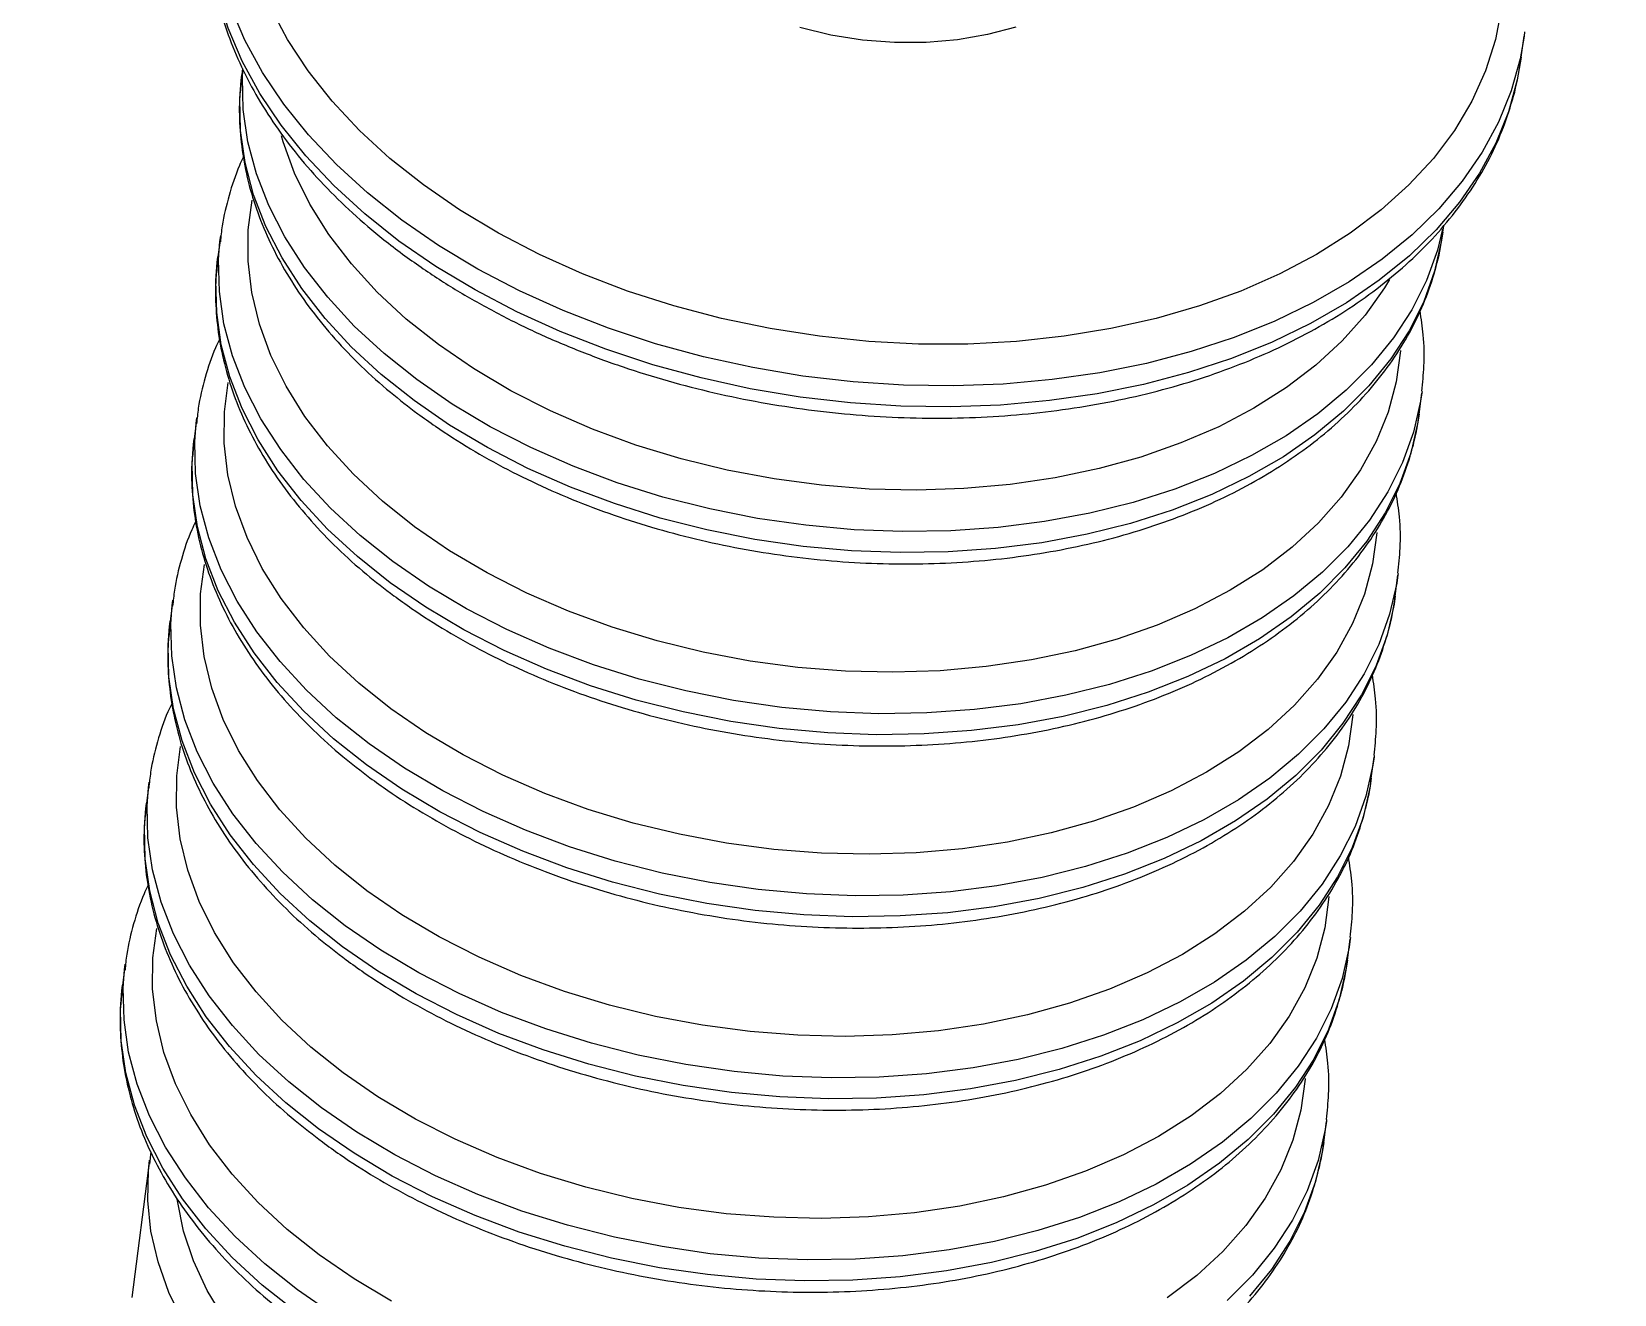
# Model space of a CAD drawing. Header units: millimetres. Extents: x 118006 to 124636, y -130611 to -125922.
# Drawn here: x 122530.3 to 122645, y -128677.4 to -128585.9 of the extents above; entities that cross this region are included whole.
import ezdxf

# ---------------------------------------------------------------- set-up
doc = ezdxf.new("R2010")
doc.units = ezdxf.units.MM
doc.header["$LTSCALE"] = 13
doc.layers.add('几何体', color=7, linetype='Continuous')

msp = doc.modelspace()

# ---------------------------------------------------------------- linework, layer by layer
at = {"layer": '几何体'}
for p, q in [((122638.23, -128587.74), (122638.43, -128586.21)), ((122638.47, -128585.91), (122638.43, -128586.21)), ((122545.46, -128589.43), (122545.51, -128589.02)), ((122545.57, -128588.56), (122545.51, -128589.02)), ((122632.55, -128600.42), (122632.61, -128599.96)), ((122543.98, -128600.7), (122543.78, -128602.22)), ((122543.93, -128601.1), (122543.98, -128600.7)), ((122543.73, -128602.62), (122543.78, -128602.22)), ((122630.82, -128613.62), (122631.02, -128612.09)), ((122631.04, -128611.97), (122631.02, -128612.09)), ((122542.25, -128613.9), (122542.05, -128615.42)), ((122542.2, -128614.3), (122542.25, -128613.9)), ((122542, -128615.82), (122542.05, -128615.42)), ((122629.09, -128626.82), (122629.29, -128625.29)), ((122629.31, -128625.17), (122629.29, -128625.29)), ((122540.52, -128627.1), (122540.32, -128628.62)), ((122540.47, -128627.5), (122540.52, -128627.1)), ((122540.28, -128629.02), (122540.32, -128628.62)), ((122627.36, -128640.01), (122627.56, -128638.49)), ((122627.58, -128638.37), (122627.56, -128638.49)), ((122538.79, -128640.3), (122538.6, -128641.82)), ((122538.75, -128640.7), (122538.79, -128640.3)), ((122538.55, -128642.22), (122538.6, -128641.82)), ((122625.64, -128653.21), (122625.84, -128651.69)), ((122625.85, -128651.56), (122625.84, -128651.69)), ((122537.07, -128653.5), (122536.87, -128655.02)), ((122537.02, -128653.9), (122537.07, -128653.5)), ((122536.82, -128655.42), (122536.87, -128655.02)), ((122623.91, -128666.41), (122624.11, -128664.89)), ((122624.12, -128664.76), (122624.11, -128664.89)), ((122538.92, -128667.09), (122538.82, -128668)), ((122538.83, -128667.69), (122537.53, -128677.66)), ((122538.8, -128667.97), (122538.83, -128667.69))]:
    msp.add_line(p, q, dxfattribs=at)
at = {"layer": '几何体', "flags": 128}
for points in [[(122557.1, -128599.55), (122554.63, -128597.59), (122552.38, -128595.53), (122550.35, -128593.38), (122548.56, -128591.15), (122547.02, -128588.86), (122545.73, -128586.51), (122544.72, -128584.13), (122543.97, -128581.72), (122543.5, -128579.3), (122543.31, -128576.89), (122543.4, -128574.49), (122543.48, -128573.78)], [(122556.9, -128601.07), (122554.43, -128599.11), (122552.18, -128597.05), (122550.15, -128594.9), (122548.36, -128592.68), (122546.82, -128590.38), (122545.54, -128588.04), (122544.52, -128585.65), (122543.77, -128583.24), (122543.3, -128580.82), (122543.11, -128578.41), (122543.2, -128576.01), (122543.28, -128575.31)], [(122558.67, -128597.01), (122556.24, -128595.08), (122554.03, -128593.05), (122552.05, -128590.93), (122550.31, -128588.73), (122548.82, -128586.47), (122547.59, -128584.15)], [(122636.79, -128584.16), (122636.35, -128586.47), (122635.63, -128588.74), (122634.64, -128590.94), (122633.38, -128593.06), (122631.86, -128595.09), (122630.09, -128597.01), (122628.08, -128598.82), (122625.84, -128600.51), (122623.38, -128602.05), (122620.73, -128603.45), (122617.9, -128604.7), (122614.9, -128605.78), (122611.76, -128606.69), (122608.49, -128607.42), (122605.11, -128607.98), (122601.65, -128608.35), (122598.12, -128608.54), (122594.55, -128608.54), (122590.96, -128608.35), (122587.37, -128607.98), (122583.8, -128607.42), (122580.28, -128606.69), (122576.83, -128605.78), (122573.47, -128604.7), (122570.21, -128603.45), (122567.08, -128602.05), (122564.11, -128600.5), (122561.29, -128598.82), (122558.67, -128597.01), (122558.67, -128597.01)], [(122601.6, -128585.56), (122599.54, -128586.11), (122597.37, -128586.48), (122595.11, -128586.67), (122592.81, -128586.68), (122590.49, -128586.5), (122588.19, -128586.14), (122585.94, -128585.59)], [(122638.43, -128586.21), (122638.14, -128587.87), (122637.5, -128590.19), (122636.58, -128592.45), (122635.4, -128594.63), (122633.95, -128596.73), (122632.26, -128598.73), (122630.32, -128600.62), (122628.14, -128602.39), (122625.75, -128604.03), (122623.16, -128605.53), (122620.38, -128606.87), (122617.42, -128608.06), (122614.31, -128609.09), (122611.06, -128609.94), (122607.7, -128610.62), (122604.23, -128611.12), (122600.69, -128611.44), (122597.09, -128611.57), (122593.46, -128611.52), (122589.81, -128611.28), (122586.17, -128610.86), (122582.55, -128610.25), (122578.98, -128609.47), (122575.49, -128608.52), (122572.08, -128607.4), (122568.79, -128606.12), (122565.63, -128604.68), (122562.61, -128603.1), (122559.76, -128601.39), (122557.1, -128599.55)], [(122638.23, -128587.74), (122637.94, -128589.39), (122637.3, -128591.71), (122636.38, -128593.97), (122635.2, -128596.15), (122633.75, -128598.25), (122632.06, -128600.25), (122630.12, -128602.14), (122627.94, -128603.91), (122625.56, -128605.55), (122622.96, -128607.05), (122620.18, -128608.4), (122617.22, -128609.59), (122614.11, -128610.61), (122610.86, -128611.47), (122607.5, -128612.14), (122604.04, -128612.64), (122600.49, -128612.96), (122596.89, -128613.09), (122593.26, -128613.04), (122589.61, -128612.8), (122585.97, -128612.38), (122582.35, -128611.78), (122578.79, -128610.99), (122575.29, -128610.04), (122571.89, -128608.92), (122568.59, -128607.64), (122565.43, -128606.2), (122562.41, -128604.62), (122559.56, -128602.91), (122556.9, -128601.07)], [(122558.19, -128611.12), (122555.82, -128609.23), (122553.66, -128607.24), (122551.74, -128605.15), (122550.05, -128603), (122548.63, -128600.77), (122547.46, -128598.5), (122546.57, -128596.19), (122545.95, -128593.87), (122545.61, -128591.54), (122545.56, -128589.22), (122545.59, -128588.73)], [(122557.99, -128612.64), (122555.62, -128610.75), (122553.46, -128608.76), (122551.54, -128606.68), (122549.86, -128604.52), (122548.43, -128602.29), (122547.26, -128600.02), (122546.37, -128597.72), (122545.75, -128595.39), (122545.42, -128593.06), (122545.36, -128590.74), (122545.46, -128589.43)], [(122559.76, -128608.58), (122557.43, -128606.73), (122555.33, -128604.77), (122553.45, -128602.72), (122551.82, -128600.59), (122550.45, -128598.4), (122549.34, -128596.16), (122548.51, -128593.89), (122548.38, -128593.44)], [(122558.03, -128621.78), (122555.71, -128619.92), (122553.6, -128617.97), (122551.72, -128615.92), (122550.09, -128613.79), (122548.72, -128611.6), (122547.62, -128609.36), (122546.79, -128607.09), (122546.23, -128604.81), (122545.97, -128602.52), (122545.98, -128600.25), (122546.26, -128598.12)], [(122632.55, -128600.42), (122632.46, -128601), (122631.95, -128603.25), (122631.16, -128605.45), (122630.1, -128607.58), (122628.77, -128609.62), (122627.18, -128611.57), (122625.35, -128613.41), (122623.28, -128615.13), (122620.99, -128616.71), (122618.49, -128618.15), (122615.8, -128619.45), (122612.93, -128620.58), (122609.91, -128621.54), (122606.76, -128622.33), (122603.49, -128622.94), (122600.13, -128623.36), (122596.69, -128623.61), (122593.21, -128623.66), (122589.69, -128623.53), (122586.18, -128623.21), (122582.68, -128622.7), (122579.22, -128622.01), (122575.83, -128621.15), (122572.52, -128620.11), (122569.32, -128618.91), (122566.25, -128617.56), (122563.32, -128616.05), (122560.56, -128614.41), (122557.99, -128612.64)], [(122632.53, -128600.21), (122632.15, -128601.73), (122631.36, -128603.93), (122630.3, -128606.05), (122628.97, -128608.1), (122627.38, -128610.05), (122625.55, -128611.89), (122623.48, -128613.6), (122621.19, -128615.19), (122618.69, -128616.63), (122616, -128617.92), (122613.13, -128619.05), (122610.11, -128620.02), (122606.96, -128620.81), (122603.69, -128621.41), (122600.32, -128621.84), (122596.89, -128622.08), (122593.4, -128622.14), (122589.89, -128622), (122586.38, -128621.68), (122582.88, -128621.18), (122579.42, -128620.49), (122576.03, -128619.63), (122572.72, -128618.59), (122569.52, -128617.39), (122566.45, -128616.03), (122563.52, -128614.53), (122560.76, -128612.89), (122558.19, -128611.12)], [(122556.46, -128624.31), (122554.09, -128622.43), (122551.93, -128620.44), (122550.01, -128618.35), (122548.33, -128616.19), (122546.9, -128613.97), (122545.73, -128611.7), (122544.84, -128609.39), (122544.22, -128607.07), (122543.89, -128604.74), (122543.83, -128602.42), (122543.93, -128601.1)], [(122556.26, -128625.84), (122553.89, -128623.95), (122551.73, -128621.96), (122549.81, -128619.88), (122548.13, -128617.72), (122546.7, -128615.49), (122545.54, -128613.22), (122544.64, -128610.91), (122544.02, -128608.59), (122543.69, -128606.26), (122543.63, -128603.94), (122543.73, -128602.62)], [(122628.68, -128603.86), (122628.31, -128604.47), (122626.91, -128606.44), (122625.25, -128608.31), (122623.35, -128610.07), (122621.21, -128611.7), (122618.86, -128613.19), (122616.31, -128614.53), (122613.57, -128615.71), (122610.67, -128616.73), (122607.63, -128617.57), (122604.46, -128618.24), (122601.19, -128618.72), (122597.83, -128619.02), (122594.42, -128619.13), (122590.98, -128619.05), (122587.53, -128618.78), (122584.08, -128618.32), (122580.68, -128617.68), (122577.34, -128616.87), (122574.07, -128615.87), (122570.92, -128614.71), (122567.89, -128613.39), (122565.01, -128611.93), (122562.29, -128610.32), (122559.76, -128608.58)], [(122629.48, -128609), (122629.48, -128609.03), (122629.17, -128611.27), (122628.59, -128613.47), (122627.72, -128615.6), (122626.59, -128617.67), (122625.18, -128619.64), (122623.53, -128621.51), (122621.62, -128623.27), (122619.49, -128624.9), (122617.14, -128626.39), (122614.58, -128627.73), (122611.85, -128628.91), (122608.95, -128629.93), (122605.9, -128630.77), (122602.73, -128631.44), (122599.46, -128631.92), (122596.11, -128632.22), (122592.7, -128632.33), (122589.25, -128632.25), (122585.8, -128631.98), (122582.36, -128631.52), (122578.95, -128630.88), (122575.61, -128630.06), (122572.35, -128629.07), (122569.19, -128627.91), (122566.16, -128626.59), (122563.28, -128625.13), (122560.56, -128623.52), (122558.03, -128621.78)], [(122556.31, -128634.98), (122553.98, -128633.12), (122551.87, -128631.16), (122550, -128629.11), (122548.37, -128626.99), (122546.99, -128624.8), (122545.89, -128622.56), (122545.06, -128620.29), (122544.51, -128618.01), (122544.24, -128615.72), (122544.25, -128613.45), (122544.53, -128611.32)], [(122631.02, -128612.09), (122630.93, -128612.67), (122630.42, -128614.93), (122629.63, -128617.12), (122628.57, -128619.25), (122627.24, -128621.3), (122625.65, -128623.25), (122623.82, -128625.08), (122621.75, -128626.8), (122619.46, -128628.39), (122616.96, -128629.83), (122614.27, -128631.12), (122611.4, -128632.25), (122608.38, -128633.21), (122605.23, -128634), (122601.96, -128634.61), (122598.6, -128635.04), (122595.16, -128635.28), (122591.68, -128635.34), (122588.16, -128635.2), (122584.65, -128634.88), (122581.15, -128634.38), (122577.69, -128633.69), (122574.3, -128632.83), (122570.99, -128631.79), (122567.79, -128630.59), (122564.72, -128629.23), (122561.79, -128627.73), (122559.04, -128626.09), (122556.46, -128624.31)], [(122554.73, -128637.51), (122552.36, -128635.63), (122550.21, -128633.63), (122548.28, -128631.55), (122546.6, -128629.39), (122545.17, -128627.17), (122544.01, -128624.9), (122543.11, -128622.59), (122542.5, -128620.26), (122542.16, -128617.93), (122542.11, -128615.61), (122542.2, -128614.3)], [(122630.82, -128613.62), (122630.73, -128614.2), (122630.22, -128616.45), (122629.43, -128618.65), (122628.37, -128620.77), (122627.04, -128622.82), (122625.45, -128624.77), (122623.62, -128626.61), (122621.55, -128628.32), (122619.26, -128629.91), (122616.76, -128631.35), (122614.07, -128632.64), (122611.2, -128633.77), (122608.19, -128634.74), (122605.03, -128635.53), (122601.76, -128636.14), (122598.4, -128636.56), (122594.96, -128636.8), (122591.48, -128636.86), (122587.97, -128636.72), (122584.45, -128636.4), (122580.95, -128635.9), (122577.49, -128635.21), (122574.1, -128634.35), (122570.79, -128633.31), (122567.59, -128632.11), (122564.52, -128630.76), (122561.6, -128629.25), (122558.84, -128627.61), (122556.26, -128625.84)], [(122554.54, -128639.04), (122552.16, -128637.15), (122550.01, -128635.16), (122548.08, -128633.08), (122546.4, -128630.92), (122544.97, -128628.69), (122543.81, -128626.42), (122542.91, -128624.11), (122542.3, -128621.79), (122541.96, -128619.46), (122541.91, -128617.14), (122542, -128615.82)], [(122627.75, -128622.19), (122627.75, -128622.23), (122627.45, -128624.47), (122626.86, -128626.67), (122626, -128628.8), (122624.86, -128630.87), (122623.46, -128632.84), (122621.8, -128634.71), (122619.89, -128636.47), (122617.76, -128638.09), (122615.41, -128639.58), (122612.85, -128640.93), (122610.12, -128642.11), (122607.22, -128643.13), (122604.17, -128643.97), (122601, -128644.64), (122597.73, -128645.12), (122594.38, -128645.42), (122590.97, -128645.53), (122587.52, -128645.45), (122584.07, -128645.18), (122580.63, -128644.72), (122577.23, -128644.08), (122573.88, -128643.26), (122570.62, -128642.27), (122567.46, -128641.11), (122564.43, -128639.79), (122561.55, -128638.32), (122558.84, -128636.72), (122556.31, -128634.98)], [(122554.58, -128648.18), (122552.25, -128646.32), (122550.14, -128644.36), (122548.27, -128642.31), (122546.64, -128640.19), (122545.27, -128638), (122544.16, -128635.76), (122543.33, -128633.49), (122542.78, -128631.2), (122542.51, -128628.92), (122542.53, -128626.64), (122542.81, -128624.52)], [(122629.29, -128625.29), (122629.21, -128625.87), (122628.69, -128628.12), (122627.91, -128630.32), (122626.84, -128632.45), (122625.51, -128634.5), (122623.93, -128636.44), (122622.09, -128638.28), (122620.02, -128640), (122617.73, -128641.59), (122615.23, -128643.03), (122612.54, -128644.32), (122609.68, -128645.45), (122606.66, -128646.41), (122603.5, -128647.2), (122600.23, -128647.81), (122596.87, -128648.24), (122593.43, -128648.48), (122589.95, -128648.53), (122586.44, -128648.4), (122582.92, -128648.08), (122579.42, -128647.57), (122575.97, -128646.89), (122572.57, -128646.02), (122569.26, -128644.99), (122566.06, -128643.79), (122562.99, -128642.43), (122560.07, -128640.93), (122557.31, -128639.28), (122554.73, -128637.51)], [(122629.09, -128626.82), (122629.01, -128627.39), (122628.5, -128629.65), (122627.71, -128631.85), (122626.64, -128633.97), (122625.31, -128636.02), (122623.73, -128637.97), (122621.89, -128639.81), (122619.82, -128641.52), (122617.53, -128643.11), (122615.03, -128644.55), (122612.34, -128645.84), (122609.48, -128646.97), (122606.46, -128647.94), (122603.3, -128648.73), (122600.03, -128649.34), (122596.67, -128649.76), (122593.23, -128650), (122589.75, -128650.06), (122586.24, -128649.92), (122582.72, -128649.6), (122579.22, -128649.1), (122575.77, -128648.41), (122572.37, -128647.55), (122569.07, -128646.51), (122565.87, -128645.31), (122562.79, -128643.95), (122559.87, -128642.45), (122557.11, -128640.81), (122554.54, -128639.04)], [(122553.01, -128650.71), (122550.63, -128648.82), (122548.48, -128646.83), (122546.55, -128644.75), (122544.87, -128642.59), (122543.44, -128640.37), (122542.28, -128638.1), (122541.39, -128635.79), (122540.77, -128633.46), (122540.43, -128631.13), (122540.38, -128628.81), (122540.47, -128627.5)], [(122552.81, -128652.23), (122550.44, -128650.35), (122548.28, -128648.36), (122546.35, -128646.27), (122544.67, -128644.11), (122543.24, -128641.89), (122542.08, -128639.62), (122541.19, -128637.31), (122540.57, -128634.99), (122540.23, -128632.66), (122540.18, -128630.34), (122540.28, -128629.02)], [(122626.02, -128635.39), (122626.02, -128635.42), (122625.72, -128637.67), (122625.13, -128639.87), (122624.27, -128642), (122623.13, -128644.06), (122621.73, -128646.04), (122620.07, -128647.91), (122618.17, -128649.66), (122616.03, -128651.29), (122613.68, -128652.78), (122611.13, -128654.12), (122608.39, -128655.31), (122605.49, -128656.33), (122602.44, -128657.17), (122599.27, -128657.84), (122596, -128658.32), (122592.65, -128658.62), (122589.24, -128658.73), (122585.8, -128658.65), (122582.34, -128658.38), (122578.9, -128657.92), (122575.5, -128657.28), (122572.15, -128656.46), (122568.89, -128655.47), (122565.74, -128654.31), (122562.71, -128652.99), (122559.82, -128651.52), (122557.11, -128649.91), (122554.58, -128648.18)], [(122552.85, -128661.38), (122550.52, -128659.52), (122548.42, -128657.56), (122546.54, -128655.51), (122544.91, -128653.39), (122543.54, -128651.2), (122542.43, -128648.96), (122541.6, -128646.69), (122541.05, -128644.4), (122540.78, -128642.12), (122540.8, -128639.84), (122541.08, -128637.71)], [(122627.56, -128638.49), (122627.48, -128639.07), (122626.97, -128641.32), (122626.18, -128643.52), (122625.11, -128645.65), (122623.79, -128647.69), (122622.2, -128649.64), (122620.36, -128651.48), (122618.29, -128653.2), (122616, -128654.79), (122613.5, -128656.23), (122610.81, -128657.52), (122607.95, -128658.65), (122604.93, -128659.61), (122601.77, -128660.4), (122598.5, -128661.01), (122595.14, -128661.44), (122591.71, -128661.68), (122588.22, -128661.73), (122584.71, -128661.6), (122581.19, -128661.28), (122577.69, -128660.77), (122574.24, -128660.09), (122570.84, -128659.22), (122567.54, -128658.19), (122564.34, -128656.99), (122561.26, -128655.63), (122558.34, -128654.13), (122555.58, -128652.48), (122553.01, -128650.71)], [(122551.28, -128663.91), (122548.91, -128662.02), (122546.75, -128660.03), (122544.83, -128657.95), (122543.14, -128655.79), (122541.72, -128653.57), (122540.55, -128651.3), (122539.66, -128648.99), (122539.04, -128646.66), (122538.7, -128644.33), (122538.65, -128642.01), (122538.75, -128640.7)], [(122627.36, -128640.01), (122627.28, -128640.59), (122626.77, -128642.85), (122625.98, -128645.04), (122624.92, -128647.17), (122623.59, -128649.22), (122622, -128651.17), (122620.16, -128653), (122618.09, -128654.72), (122615.8, -128656.31), (122613.3, -128657.75), (122610.61, -128659.04), (122607.75, -128660.17), (122604.73, -128661.14), (122601.58, -128661.92), (122598.31, -128662.53), (122594.94, -128662.96), (122591.51, -128663.2), (122588.02, -128663.26), (122584.51, -128663.12), (122580.99, -128662.8), (122577.5, -128662.3), (122574.04, -128661.61), (122570.65, -128660.75), (122567.34, -128659.71), (122564.14, -128658.51), (122561.06, -128657.15), (122558.14, -128655.65), (122555.38, -128654.01), (122552.81, -128652.23)], [(122551.08, -128665.43), (122548.71, -128663.55), (122546.55, -128661.56), (122544.63, -128659.47), (122542.94, -128657.31), (122541.52, -128655.09), (122540.35, -128652.82), (122539.46, -128650.51), (122538.84, -128648.18), (122538.5, -128645.85), (122538.45, -128643.53), (122538.55, -128642.22)], [(122624.29, -128648.59), (122624.29, -128648.62), (122623.99, -128650.87), (122623.41, -128653.06), (122622.54, -128655.2), (122621.4, -128657.26), (122620, -128659.24), (122618.34, -128661.11), (122616.44, -128662.86), (122614.3, -128664.49), (122611.95, -128665.98), (122609.4, -128667.32), (122606.66, -128668.51), (122603.76, -128669.52), (122600.72, -128670.37), (122597.55, -128671.04), (122594.27, -128671.52), (122590.92, -128671.82), (122587.51, -128671.92), (122584.07, -128671.84), (122580.61, -128671.58), (122577.17, -128671.12), (122573.77, -128670.48), (122570.43, -128669.66), (122567.16, -128668.67), (122564.01, -128667.51), (122560.98, -128666.19), (122558.1, -128664.72), (122555.38, -128663.11), (122552.85, -128661.38)], [(122551.12, -128674.57), (122548.8, -128672.72), (122546.69, -128670.76), (122544.81, -128668.71), (122543.18, -128666.58), (122541.81, -128664.39), (122540.71, -128662.16), (122539.87, -128659.89), (122539.32, -128657.6), (122539.05, -128655.31), (122539.07, -128653.04), (122539.35, -128650.91)], [(122625.84, -128651.69), (122625.75, -128652.27), (122625.24, -128654.52), (122624.45, -128656.72), (122623.39, -128658.85), (122622.06, -128660.89), (122620.47, -128662.84), (122618.64, -128664.68), (122616.57, -128666.4), (122614.27, -128667.98), (122611.77, -128669.43), (122609.08, -128670.72), (122606.22, -128671.85), (122603.2, -128672.81), (122600.05, -128673.6), (122596.78, -128674.21), (122593.41, -128674.64), (122589.98, -128674.88), (122586.49, -128674.93), (122582.98, -128674.8), (122579.46, -128674.48), (122575.97, -128673.97), (122572.51, -128673.29), (122569.12, -128672.42), (122565.81, -128671.39), (122562.61, -128670.19), (122559.54, -128668.83), (122556.61, -128667.32), (122553.85, -128665.68), (122551.28, -128663.91)], [(122625.64, -128653.21), (122625.55, -128653.79), (122625.04, -128656.05), (122624.25, -128658.24), (122623.19, -128660.37), (122621.86, -128662.42), (122620.27, -128664.36), (122618.44, -128666.2), (122616.37, -128667.92), (122614.07, -128669.51), (122611.58, -128670.95), (122608.88, -128672.24), (122606.02, -128673.37), (122603, -128674.33), (122599.85, -128675.12), (122596.58, -128675.73), (122593.21, -128676.16), (122589.78, -128676.4), (122586.29, -128676.45), (122582.78, -128676.32), (122579.27, -128676), (122575.77, -128675.5), (122572.31, -128674.81), (122568.92, -128673.94), (122565.61, -128672.91), (122562.41, -128671.71), (122559.34, -128670.35), (122556.41, -128668.85), (122553.65, -128667.2), (122551.08, -128665.43)], [(122549.55, -128677.11), (122547.18, -128675.22), (122545.02, -128673.23), (122543.1, -128671.15), (122541.42, -128668.99), (122539.99, -128666.77), (122538.82, -128664.49), (122537.93, -128662.19), (122537.31, -128659.86), (122536.98, -128657.53), (122536.92, -128655.21), (122537.02, -128653.9)], [(122549.35, -128678.63), (122546.98, -128676.75), (122544.82, -128674.75), (122542.9, -128672.67), (122541.22, -128670.51), (122539.79, -128668.29), (122538.62, -128666.02), (122537.73, -128663.71), (122537.11, -128661.38), (122536.78, -128659.05), (122536.72, -128656.73), (122536.82, -128655.42)], [(122622.57, -128661.79), (122622.56, -128661.82), (122622.26, -128664.07), (122621.68, -128666.26), (122620.81, -128668.4), (122619.68, -128670.46), (122618.27, -128672.44), (122616.61, -128674.31), (122614.71, -128676.06), (122612.58, -128677.69)], [(122624.11, -128664.89), (122624.02, -128665.47), (122623.51, -128667.72), (122622.72, -128669.92), (122621.66, -128672.05), (122620.33, -128674.09), (122618.74, -128676.04), (122616.91, -128677.88)], [(122623.91, -128666.41), (122623.82, -128666.99), (122623.31, -128669.24), (122622.52, -128671.44), (122621.46, -128673.57), (122620.13, -128675.62), (122618.54, -128677.56)], [(122550.29, -128689.37), (122548.03, -128687.57), (122545.99, -128685.66), (122544.17, -128683.67), (122542.6, -128681.6), (122541.28, -128679.46), (122540.22, -128677.29), (122539.44, -128675.08), (122538.93, -128672.85), (122538.7, -128670.63), (122538.75, -128668.42), (122538.8, -128667.97)], [(122551.78, -128686.91), (122549.56, -128685.14), (122547.56, -128683.26), (122545.79, -128681.3), (122544.27, -128679.25), (122543, -128677.15), (122542.01, -128675.01), (122541.28, -128672.84), (122540.84, -128670.65), (122540.82, -128670.53)], [(122556.37, -128677.92), (122553.65, -128676.31), (122551.12, -128674.57)], [(122552.13, -128678.88), (122549.55, -128677.11)]]:
    msp.add_lwpolyline(points, dxfattribs=at)
at = {"layer": '几何体'}
for points, knots in [([(122759.47, -128636.45), (122759.35, -128635), (122759.1, -128632.02), (122758.42, -128627.54), (122757.5, -128623.01), (122756.31, -128618.5), (122754.89, -128614.01), (122753.21, -128609.55), (122751.28, -128605.13), (122749.11, -128600.74), (122746.69, -128596.4), (122744.04, -128592.11), (122741.14, -128587.87), (122738.01, -128583.68), (122734.64, -128579.56), (122731.05, -128575.51), (122727.23, -128571.53), (122723.19, -128567.62), (122718.93, -128563.8), (122714.47, -128560.06), (122709.8, -128556.42), (122704.92, -128552.86), (122699.85, -128549.41), (122694.6, -128546.05), (122689.16, -128542.8), (122683.54, -128539.65), (122677.75, -128536.62), (122671.79, -128533.7), (122665.68, -128530.89), (122659.42, -128528.21), (122653.01, -128525.65), (122646.46, -128523.21), (122639.78, -128520.9), (122632.97, -128518.72), (122626.05, -128516.67), (122619.02, -128514.75), (122611.89, -128512.97), (122604.66, -128511.32), (122597.34, -128509.82), (122589.95, -128508.45), (122582.48, -128507.22), (122574.95, -128506.14), (122567.37, -128505.2), (122559.73, -128504.41), (122552.06, -128503.76), (122544.35, -128503.25), (122536.62, -128502.9), (122528.88, -128502.69), (122521.13, -128502.62), (122513.37, -128502.71), (122505.63, -128502.94), (122497.9, -128503.31), (122490.2, -128503.84), (122482.53, -128504.51), (122474.9, -128505.32), (122467.33, -128506.28), (122459.8, -128507.38), (122452.35, -128508.64), (122447.35, -128509.54), (122444.86, -128510.06), (122444.81, -128510.07)], [0, 0, 0, 0, 0.016493, 0.033753, 0.051025, 0.068315, 0.085628, 0.102968, 0.120336, 0.137735, 0.155164, 0.172623, 0.19011, 0.207623, 0.22516, 0.242717, 0.260292, 0.277882, 0.295484, 0.313095, 0.330713, 0.348337, 0.365964, 0.383593, 0.401223, 0.418852, 0.43648, 0.454106, 0.47173, 0.489352, 0.506971, 0.524587, 0.5422, 0.55981, 0.577417, 0.595022, 0.612623, 0.630223, 0.64782, 0.665415, 0.683008, 0.700599, 0.718189, 0.735778, 0.753365, 0.770951, 0.788537, 0.806122, 0.823707, 0.841292, 0.858877, 0.876463, 0.894049, 0.911636, 0.929224, 0.946813, 0.964404, 0.981996, 0.99959, 1, 1, 1, 1]), ([(122543.36, -128574.9), (122543.29, -128575.4), (122543.09, -128576.69), (122543.07, -128578.77), (122543.25, -128581.13), (122543.7, -128583.49), (122544.39, -128585.85), (122545.32, -128588.17), (122546.5, -128590.47), (122547.92, -128592.71), (122549.56, -128594.9), (122551.43, -128597.02), (122553.51, -128599.05), (122555.45, -128600.71), (122557.13, -128602), (122558.89, -128603.26), (122561.12, -128604.7), (122563.93, -128606.28), (122566.87, -128607.74), (122569.94, -128609.05), (122573.12, -128610.22), (122576.39, -128611.23), (122579.74, -128612.1), (122583.14, -128612.79), (122586.58, -128613.33), (122590.04, -128613.7), (122593.51, -128613.9), (122596.96, -128613.93), (122600.39, -128613.79), (122603.76, -128613.48), (122607.06, -128613), (122610.29, -128612.36), (122613.41, -128611.55), (122616.41, -128610.58), (122619.28, -128609.45), (122622, -128608.17), (122624.56, -128606.75), (122626.94, -128605.18), (122629.13, -128603.48), (122631.11, -128601.66), (122632.87, -128599.73), (122634.4, -128597.7), (122635.7, -128595.59), (122636.75, -128593.4), (122637.54, -128591.14), (122638.04, -128589.2), (122638.17, -128588), (122638.22, -128587.58)], [0, 0, 0, 0, 0.014822, 0.037333, 0.05985, 0.082417, 0.105071, 0.127833, 0.150712, 0.173702, 0.196789, 0.219952, 0.243171, 0.266426, 0.279457, 0.291828, 0.315116, 0.338399, 0.361676, 0.384946, 0.408207, 0.43146, 0.454707, 0.47795, 0.501191, 0.524431, 0.547675, 0.570923, 0.594178, 0.617443, 0.64072, 0.664009, 0.687313, 0.71063, 0.733959, 0.757296, 0.780631, 0.803951, 0.82724, 0.850478, 0.87364, 0.896705, 0.919654, 0.942477, 0.965178, 0.987779, 1, 1, 1, 1]), ([(122545.49, -128589.46), (122545.44, -128589.82), (122545.3, -128590.92), (122545.34, -128592.8), (122545.58, -128595.07), (122546.09, -128597.33), (122546.84, -128599.58), (122547.83, -128601.8), (122549.07, -128603.98), (122550.54, -128606.11), (122552.23, -128608.17), (122554.14, -128610.16), (122556.15, -128611.97), (122557.59, -128613.07), (122558.26, -128613.59)], [0, 0, 0, 0, 0.041926, 0.128512, 0.215165, 0.302077, 0.389394, 0.477198, 0.565504, 0.654271, 0.743422, 0.832862, 0.922499, 1, 1, 1, 1]), ([(122545.62, -128595.02), (122545.52, -128595.21), (122545.09, -128596.11), (122544.57, -128597.76), (122544.1, -128599.61), (122543.99, -128600.75), (122543.96, -128601.13)], [0, 0, 0, 0, 0.101434, 0.459829, 0.816459, 1, 1, 1, 1]), ([(122558.26, -128613.59), (122558.69, -128613.89), (122559.91, -128614.78), (122562.06, -128616.15), (122564.76, -128617.66), (122567.6, -128619.03), (122570.56, -128620.27), (122573.63, -128621.35), (122576.78, -128622.28), (122580, -128623.06), (122583.28, -128623.67), (122586.58, -128624.12), (122589.91, -128624.4), (122593.22, -128624.51), (122596.51, -128624.44), (122599.77, -128624.21), (122602.96, -128623.81), (122606.07, -128623.24), (122609.09, -128622.51), (122611.99, -128621.61), (122614.77, -128620.55), (122617.4, -128619.34), (122619.86, -128617.98), (122622.15, -128616.48), (122624.25, -128614.85), (122626.14, -128613.1), (122627.81, -128611.23), (122629.24, -128609.27), (122630.44, -128607.22), (122631.4, -128605.1), (122632.09, -128602.92), (122632.46, -128601.31), (122632.53, -128600.42), (122632.55, -128600.28)], [0, 0, 0, 0, 0.017974, 0.0517756, 0.0855703, 0.1193553, 0.1531271, 0.1868855, 0.2206317, 0.2543685, 0.2880994, 0.3218285, 0.3555601, 0.3892973, 0.4230445, 0.4568059, 0.4905854, 0.5243861, 0.5582099, 0.5920569, 0.6259247, 0.659807, 0.6936882, 0.7275471, 0.7613559, 0.7950791, 0.8286768, 0.8621101, 0.895349, 0.9283818, 0.9612222, 0.9939108, 1, 1, 1, 1]), ([(122543.76, -128602.66), (122543.71, -128603.02), (122543.57, -128604.12), (122543.61, -128606), (122543.85, -128608.27), (122544.36, -128610.53), (122545.11, -128612.78), (122546.1, -128615), (122547.34, -128617.18), (122548.81, -128619.31), (122550.5, -128621.37), (122552.41, -128623.35), (122554.42, -128625.17), (122555.86, -128626.27), (122556.53, -128626.78)], [0, 0, 0, 0, 0.041926, 0.128512, 0.215165, 0.302077, 0.389394, 0.477198, 0.565504, 0.654271, 0.743422, 0.832862, 0.922499, 1, 1, 1, 1]), ([(122631.02, -128611.96), (122631.08, -128611.35), (122631.23, -128610), (122631.18, -128608.04), (122630.98, -128606.71), (122630.89, -128606.12)], [0, 0, 0, 0, 0.314453, 0.700873, 1, 1, 1, 1]), ([(122543.89, -128608.22), (122543.79, -128608.41), (122543.36, -128609.3), (122542.84, -128610.96), (122542.37, -128612.81), (122542.27, -128613.95), (122542.23, -128614.33)], [0, 0, 0, 0, 0.101434, 0.459829, 0.816459, 1, 1, 1, 1]), ([(122556.53, -128626.78), (122556.96, -128627.09), (122558.18, -128627.98), (122560.34, -128629.35), (122563.03, -128630.86), (122565.87, -128632.23), (122568.84, -128633.47), (122571.9, -128634.55), (122575.05, -128635.48), (122578.28, -128636.26), (122581.55, -128636.87), (122584.86, -128637.32), (122588.18, -128637.6), (122591.49, -128637.7), (122594.79, -128637.64), (122598.04, -128637.41), (122601.23, -128637.01), (122604.34, -128636.44), (122607.36, -128635.71), (122610.26, -128634.81), (122613.04, -128633.75), (122615.67, -128632.54), (122618.13, -128631.18), (122620.42, -128629.68), (122622.52, -128628.05), (122624.41, -128626.3), (122626.08, -128624.43), (122627.52, -128622.47), (122628.71, -128620.42), (122629.67, -128618.3), (122630.36, -128616.12), (122630.74, -128614.51), (122630.81, -128613.62), (122630.82, -128613.48)], [0, 0, 0, 0, 0.017974, 0.0517756, 0.0855703, 0.1193553, 0.1531271, 0.1868855, 0.2206317, 0.2543685, 0.2880994, 0.3218285, 0.3555601, 0.3892973, 0.4230445, 0.4568059, 0.4905854, 0.5243861, 0.5582099, 0.5920569, 0.6259247, 0.659807, 0.6936882, 0.7275471, 0.7613559, 0.7950791, 0.8286768, 0.8621101, 0.895349, 0.9283818, 0.9612222, 0.9939108, 1, 1, 1, 1]), ([(122542.03, -128615.86), (122541.99, -128616.22), (122541.84, -128617.32), (122541.88, -128619.2), (122542.12, -128621.46), (122542.63, -128623.73), (122543.38, -128625.98), (122544.38, -128628.2), (122545.61, -128630.38), (122547.08, -128632.51), (122548.77, -128634.57), (122550.69, -128636.55), (122552.69, -128638.37), (122554.14, -128639.47), (122554.8, -128639.98)], [0, 0, 0, 0, 0.041926, 0.128512, 0.215165, 0.302077, 0.389394, 0.477198, 0.565504, 0.654271, 0.743422, 0.832862, 0.922499, 1, 1, 1, 1]), ([(122629.29, -128625.16), (122629.36, -128624.55), (122629.5, -128623.2), (122629.46, -128621.24), (122629.25, -128619.9), (122629.16, -128619.32)], [0, 0, 0, 0, 0.3144532, 0.7008729, 1, 1, 1, 1]), ([(122542.16, -128621.42), (122542.07, -128621.61), (122541.63, -128622.5), (122541.11, -128624.16), (122540.64, -128626.01), (122540.54, -128627.15), (122540.5, -128627.53)], [0, 0, 0, 0, 0.101434, 0.459829, 0.816459, 1, 1, 1, 1]), ([(122554.8, -128639.98), (122555.23, -128640.29), (122556.45, -128641.18), (122558.61, -128642.55), (122561.31, -128644.06), (122564.15, -128645.43), (122567.11, -128646.66), (122570.17, -128647.75), (122573.33, -128648.68), (122576.55, -128649.46), (122579.82, -128650.07), (122583.13, -128650.52), (122586.45, -128650.79), (122589.77, -128650.9), (122593.06, -128650.84), (122596.31, -128650.61), (122599.5, -128650.21), (122602.61, -128649.64), (122605.63, -128648.9), (122608.54, -128648.01), (122611.31, -128646.95), (122613.94, -128645.74), (122616.41, -128644.38), (122618.7, -128642.88), (122620.79, -128641.25), (122622.68, -128639.5), (122624.35, -128637.63), (122625.79, -128635.67), (122626.99, -128633.62), (122627.94, -128631.5), (122628.63, -128629.32), (122629.01, -128627.71), (122629.08, -128626.82), (122629.09, -128626.68)], [0, 0, 0, 0, 0.017974, 0.051776, 0.08557, 0.119355, 0.153127, 0.186885, 0.220632, 0.254368, 0.288099, 0.321828, 0.35556, 0.389297, 0.423044, 0.456806, 0.490585, 0.524386, 0.55821, 0.592057, 0.625925, 0.659807, 0.693688, 0.727547, 0.761356, 0.795079, 0.828677, 0.86211, 0.895349, 0.928382, 0.961222, 0.993911, 1, 1, 1, 1]), ([(122540.3, -128629.05), (122540.26, -128629.42), (122540.12, -128630.52), (122540.15, -128632.4), (122540.4, -128634.66), (122540.9, -128636.93), (122541.65, -128639.18), (122542.65, -128641.4), (122543.88, -128643.58), (122545.35, -128645.71), (122547.05, -128647.77), (122548.96, -128649.75), (122550.97, -128651.57), (122552.41, -128652.67), (122553.08, -128653.18)], [0, 0, 0, 0, 0.041926, 0.128512, 0.215165, 0.302077, 0.389394, 0.477198, 0.565504, 0.654271, 0.743422, 0.832862, 0.922499, 1, 1, 1, 1]), ([(122627.56, -128638.35), (122627.63, -128637.75), (122627.77, -128636.39), (122627.73, -128634.44), (122627.52, -128633.1), (122627.44, -128632.52)], [0, 0, 0, 0, 0.314453, 0.700873, 1, 1, 1, 1]), ([(122540.44, -128634.61), (122540.34, -128634.81), (122539.9, -128635.7), (122539.38, -128637.36), (122538.92, -128639.21), (122538.81, -128640.34), (122538.77, -128640.73)], [0, 0, 0, 0, 0.101434, 0.459829, 0.816459, 1, 1, 1, 1]), ([(122553.08, -128653.18), (122553.5, -128653.49), (122554.73, -128654.37), (122556.88, -128655.75), (122559.58, -128657.26), (122562.42, -128658.63), (122565.38, -128659.86), (122568.45, -128660.95), (122571.6, -128661.88), (122574.82, -128662.66), (122578.09, -128663.27), (122581.4, -128663.71), (122584.72, -128663.99), (122588.04, -128664.1), (122591.33, -128664.04), (122594.58, -128663.81), (122597.77, -128663.41), (122600.89, -128662.84), (122603.9, -128662.1), (122606.81, -128661.21), (122609.58, -128660.15), (122612.21, -128658.94), (122614.68, -128657.58), (122616.97, -128656.08), (122619.06, -128654.45), (122620.95, -128652.7), (122622.62, -128650.83), (122624.06, -128648.87), (122625.26, -128646.82), (122626.22, -128644.7), (122626.9, -128642.52), (122627.28, -128640.91), (122627.35, -128640.02), (122627.36, -128639.88)], [0, 0, 0, 0, 0.017974, 0.051776, 0.08557, 0.119355, 0.153127, 0.186885, 0.220632, 0.254368, 0.288099, 0.321828, 0.35556, 0.389297, 0.423044, 0.456806, 0.490585, 0.524386, 0.55821, 0.592057, 0.625925, 0.659807, 0.693688, 0.727547, 0.761356, 0.795079, 0.828677, 0.86211, 0.895349, 0.928382, 0.961222, 0.993911, 1, 1, 1, 1]), ([(122538.58, -128642.25), (122538.53, -128642.61), (122538.39, -128643.72), (122538.43, -128645.59), (122538.67, -128647.86), (122539.18, -128650.13), (122539.93, -128652.37), (122540.92, -128654.59), (122542.16, -128656.78), (122543.62, -128658.9), (122545.32, -128660.97), (122547.23, -128662.95), (122549.24, -128664.76), (122550.68, -128665.87), (122551.35, -128666.38)], [0, 0, 0, 0, 0.041926, 0.128512, 0.215165, 0.302077, 0.389394, 0.477198, 0.565504, 0.654271, 0.743422, 0.832862, 0.922499, 1, 1, 1, 1]), ([(122625.83, -128651.55), (122625.9, -128650.95), (122626.05, -128649.59), (122626, -128647.64), (122625.8, -128646.3), (122625.71, -128645.72)], [0, 0, 0, 0, 0.314453, 0.700873, 1, 1, 1, 1]), ([(122538.71, -128647.81), (122538.61, -128648.01), (122538.18, -128648.9), (122537.65, -128650.56), (122537.19, -128652.41), (122537.08, -128653.54), (122537.05, -128653.93)], [0, 0, 0, 0, 0.101434, 0.459829, 0.816459, 1, 1, 1, 1]), ([(122551.35, -128666.38), (122551.77, -128666.69), (122553, -128667.57), (122555.15, -128668.95), (122557.85, -128670.46), (122560.69, -128671.83), (122563.65, -128673.06), (122566.72, -128674.15), (122569.87, -128675.08), (122573.09, -128675.85), (122576.37, -128676.47), (122579.67, -128676.91), (122582.99, -128677.19), (122586.31, -128677.3), (122589.6, -128677.24), (122592.85, -128677.01), (122596.05, -128676.61), (122599.16, -128676.04), (122602.18, -128675.3), (122605.08, -128674.4), (122607.86, -128673.35), (122610.49, -128672.14), (122612.95, -128670.78), (122615.24, -128669.28), (122617.34, -128667.65), (122619.22, -128665.89), (122620.89, -128664.03), (122622.33, -128662.07), (122623.53, -128660.02), (122624.49, -128657.9), (122625.17, -128655.72), (122625.55, -128654.11), (122625.62, -128653.22), (122625.63, -128653.08)], [0, 0, 0, 0, 0.017974, 0.051776, 0.08557, 0.119355, 0.153127, 0.186885, 0.220632, 0.254368, 0.288099, 0.321828, 0.35556, 0.389297, 0.423044, 0.456806, 0.490585, 0.524386, 0.55821, 0.592057, 0.625925, 0.659807, 0.693688, 0.727547, 0.761356, 0.795079, 0.828677, 0.86211, 0.895349, 0.928382, 0.961222, 0.993911, 1, 1, 1, 1]), ([(122536.85, -128655.45), (122536.8, -128655.81), (122536.66, -128656.92), (122536.7, -128658.79), (122536.94, -128661.06), (122537.45, -128663.32), (122538.2, -128665.57), (122539.19, -128667.79), (122540.43, -128669.97), (122541.9, -128672.1), (122543.59, -128674.17), (122545.5, -128676.15), (122547.51, -128677.96), (122548.95, -128679.07), (122549.62, -128679.58)], [0, 0, 0, 0, 0.041926, 0.128512, 0.215165, 0.302077, 0.389394, 0.477198, 0.565504, 0.654271, 0.743422, 0.832862, 0.922499, 1, 1, 1, 1]), ([(122624.11, -128664.75), (122624.17, -128664.14), (122624.32, -128662.79), (122624.27, -128660.84), (122624.07, -128659.5), (122623.98, -128658.92)], [0, 0, 0, 0, 0.314453, 0.700873, 1, 1, 1, 1]), ([(122549.62, -128679.58), (122550.05, -128679.89), (122551.27, -128680.77), (122553.43, -128682.15), (122556.12, -128683.66), (122558.96, -128685.03), (122561.92, -128686.26), (122564.99, -128687.35), (122568.14, -128688.28), (122571.37, -128689.05), (122574.64, -128689.67), (122577.95, -128690.11), (122581.27, -128690.39), (122584.58, -128690.5), (122587.88, -128690.44), (122591.13, -128690.21), (122594.32, -128689.81), (122597.43, -128689.24), (122600.45, -128688.5), (122603.35, -128687.6), (122606.13, -128686.55), (122608.76, -128685.34), (122611.22, -128683.98), (122613.51, -128682.48), (122615.61, -128680.85), (122617.5, -128679.09), (122619.17, -128677.23), (122620.61, -128675.26), (122621.8, -128673.21), (122622.76, -128671.1), (122623.45, -128668.92), (122623.82, -128667.3), (122623.9, -128666.41), (122623.91, -128666.27)], [0, 0, 0, 0, 0.017974, 0.051776, 0.08557, 0.119355, 0.153127, 0.186885, 0.220632, 0.254368, 0.288099, 0.321828, 0.35556, 0.389297, 0.423044, 0.456806, 0.490585, 0.524386, 0.55821, 0.592057, 0.625925, 0.659807, 0.693688, 0.727547, 0.761356, 0.795079, 0.828677, 0.86211, 0.895349, 0.928382, 0.961222, 0.993911, 1, 1, 1, 1])]:
    msp.add_open_spline(points, degree=3, knots=knots, dxfattribs=at)

doc.saveas('drawing.dxf')
